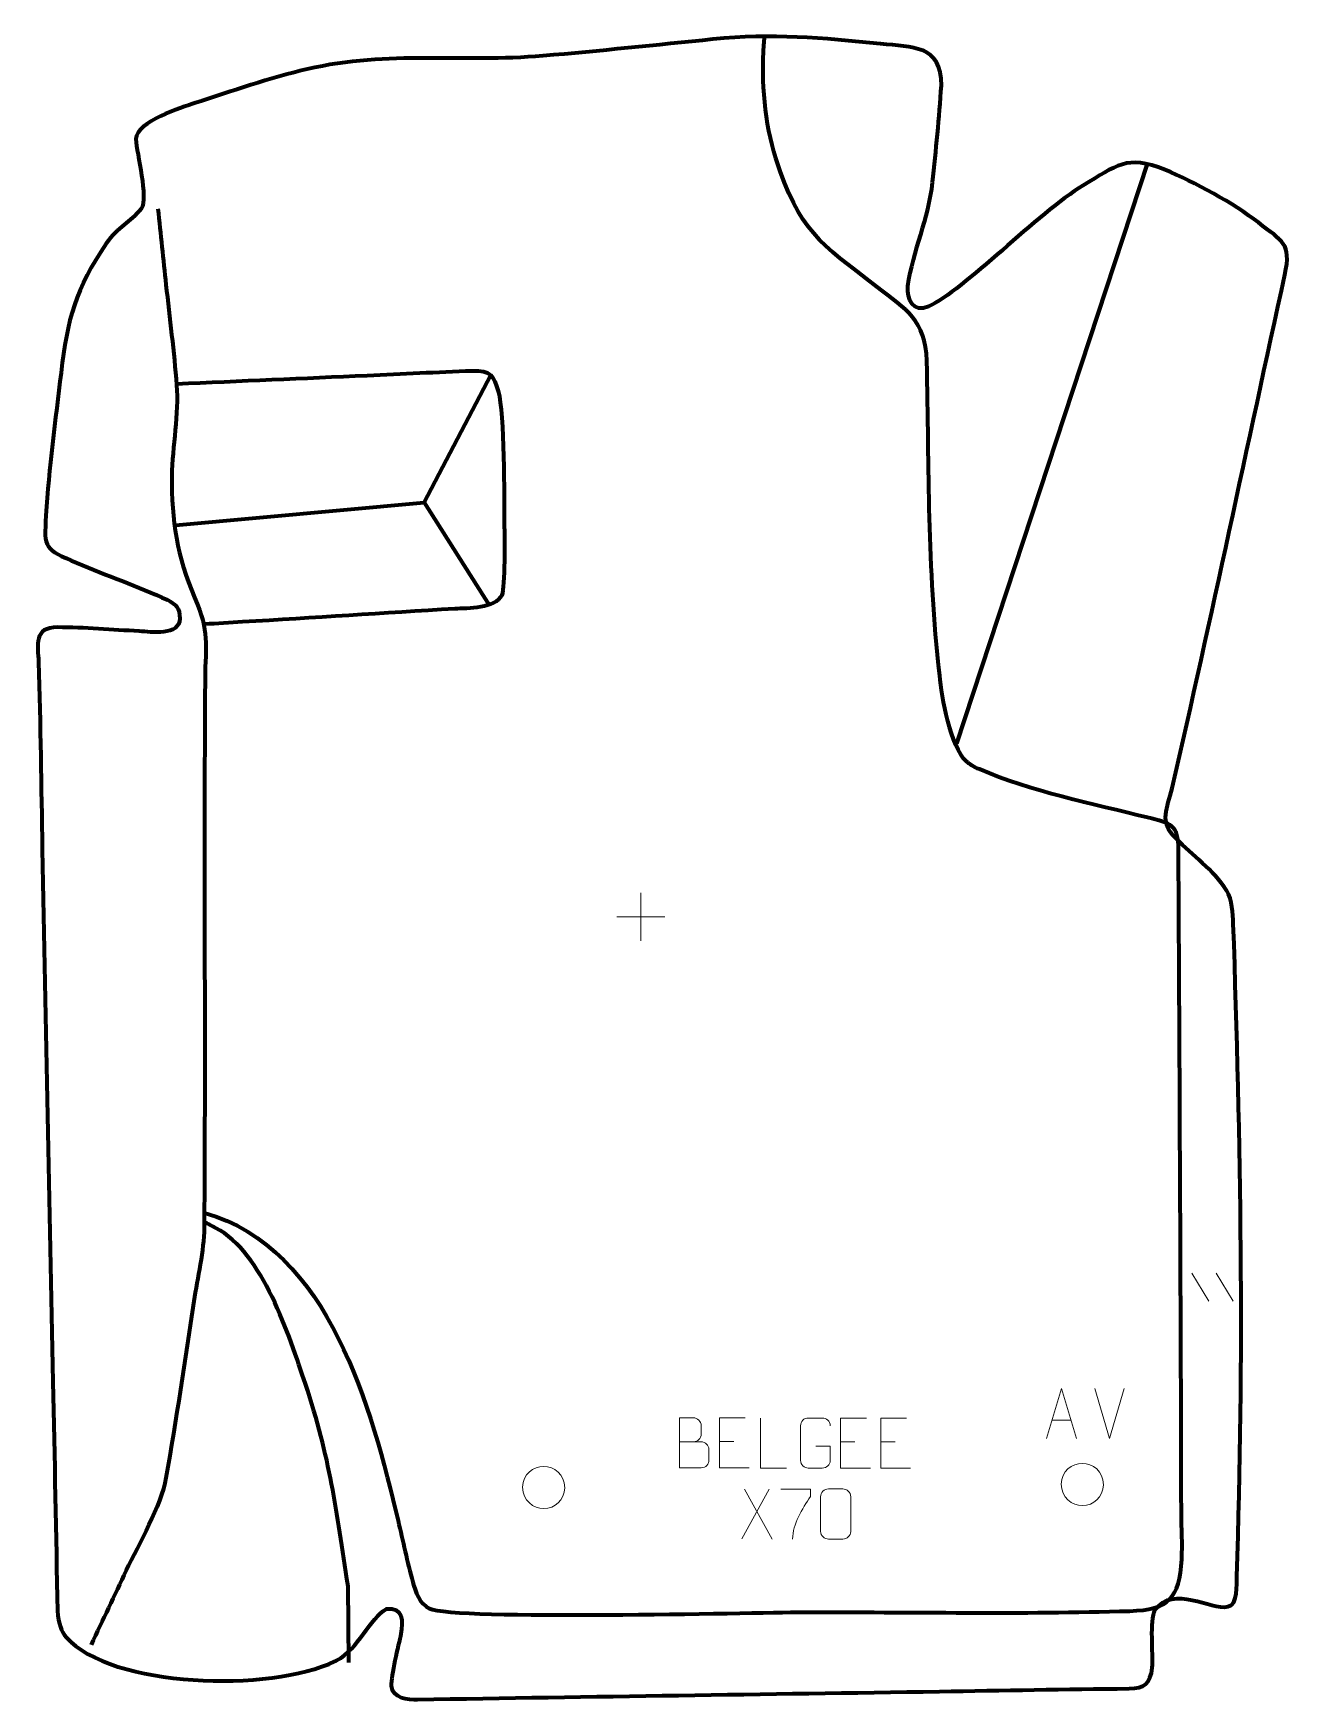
# Model space of a CAD drawing. Header units: millimetres. Extents: x -325 to 303, y -446 to 386.
import ezdxf

# ---------------------------------------------------------------- set-up
doc = ezdxf.new("R2010")
doc.units = ezdxf.units.MM
doc.header["$MEASUREMENT"] = 0
for name, color, linetype in [('layer 1', 7, 'Continuous'), ('layer 2', 7, 'Continuous'), ('layer 3', 7, 'Continuous')]:
    doc.layers.add(name, color=color, linetype=linetype)

msp = doc.modelspace()

# ---------------------------------------------------------------- linework, layer by layer
at = {"layer": 'layer 1', "color": 250, "lineweight": 9}
for points, knots in [([(-2.8529, -316.923), (0.7857, -316.9226), (4.3728, -316.9226), (8.0122, -316.923), (8.0122, -316.923), (9.9876, -316.9403), (11.9112, -318.6764), (11.9112, -320.726), (11.9112, -320.726), (11.9108, -321.8546), (11.9108, -324.904), (11.9112, -326.0329), (11.9112, -326.0329), (11.9288, -327.8908), (10.3867, -329.9047), (8.0652, -329.8878), (8.0652, -329.8878), (4.4254, -329.8874), (0.786, -329.8874), (-2.8529, -329.8878), (-2.8529, -329.8878), (-2.8529, -321.5695), (-2.8529, -313.2517), (-2.8529, -304.9342), (-2.8529, -304.9342), (-0.4792, -304.9342), (1.8949, -304.9342), (4.2691, -304.9342), (4.2691, -304.9342), (5.9499, -304.9166), (8.0467, -306.8271), (8.0644, -308.7895), (8.0644, -308.7895), (8.064, -310.8556), (8.064, -311.0016), (8.0644, -313.0681), (8.0644, -313.0681), (8.0817, -315.1342), (6.2272, -316.9403), (4.2172, -316.923)], [0, 0, 0, 0, 0.09090909, 0.09090909, 0.09090909, 0.09090909, 0.18181818, 0.18181818, 0.18181818, 0.18181818, 0.27272727, 0.27272727, 0.27272727, 0.27272727, 0.36363636, 0.36363636, 0.36363636, 0.36363636, 0.45454545, 0.45454545, 0.45454545, 0.45454545, 0.54545455, 0.54545455, 0.54545455, 0.54545455, 0.63636364, 0.63636364, 0.63636364, 0.63636364, 0.72727273, 0.72727273, 0.72727273, 0.72727273, 0.81818182, 0.81818182, 0.81818182, 0.81818182, 1, 1, 1, 1]), ([(29.9703, -304.9342), (29.9703, -304.9342), (17.0964, -304.9342), (17.0964, -304.9342), (17.0964, -304.9342), (17.0964, -304.9342), (17.0964, -329.8878), (17.0964, -329.8878), (17.0964, -329.8878), (17.0964, -329.8878), (31.9622, -329.8878), (31.9622, -329.8878)], [0, 0, 0, 0, 0.25, 0.25, 0.25, 0.25, 0.5, 0.5, 0.5, 0.5, 1, 1, 1, 1]), ([(50.6304, -330.0053), (50.6304, -330.0053), (37.6813, -330.0053), (37.6813, -330.0053), (37.6813, -330.0053), (37.6813, -330.0053), (37.6813, -305.0517), (37.6813, -305.0517)], [0, 0, 0, 0, 0.33333333, 0.33333333, 0.33333333, 0.33333333, 1, 1, 1, 1]), ([(65.2548, -319.0195), (65.2548, -319.0195), (72.4229, -319.0195), (72.4229, -319.0195), (72.4229, -319.0195), (72.4229, -319.0195), (72.4229, -326.1876), (72.4229, -326.1876), (72.4229, -326.1876), (72.2832, -328.511), (70.606, -329.9906), (68.4582, -330.0014), (68.4582, -330.0014), (66.1264, -330.001), (63.7944, -330.001), (61.4629, -330.0014), (61.4629, -330.0014), (59.538, -330.1068), (57.5658, -328.2223), (57.577, -326.205), (57.577, -326.205), (57.5774, -320.4349), (57.5774, -314.6652), (57.577, -308.8959), (57.577, -308.8959), (57.5812, -306.7578), (59.328, -305.0386), (61.4803, -305.052), (61.4803, -305.052), (63.806, -305.052), (66.1321, -305.052), (68.4582, -305.052), (68.4582, -305.052), (70.4049, -305.0166), (72.3963, -306.5081), (72.4229, -308.9458)], [0, 0, 0, 0, 0.1, 0.1, 0.1, 0.1, 0.2, 0.2, 0.2, 0.2, 0.3, 0.3, 0.3, 0.3, 0.4, 0.4, 0.4, 0.4, 0.5, 0.5, 0.5, 0.5, 0.6, 0.6, 0.6, 0.6, 0.7, 0.7, 0.7, 0.7, 0.8, 0.8, 0.8, 0.8, 1, 1, 1, 1]), ([(90.4409, -305.0517), (90.4409, -305.0517), (77.567, -305.0517), (77.567, -305.0517), (77.567, -305.0517), (77.567, -305.0517), (77.567, -330.0053), (77.567, -330.0053), (77.567, -330.0053), (77.567, -330.0053), (92.4328, -330.0053), (92.4328, -330.0053)], [0, 0, 0, 0, 0.25, 0.25, 0.25, 0.25, 0.5, 0.5, 0.5, 0.5, 1, 1, 1, 1]), ([(110.4409, -305.0517), (110.4409, -305.0517), (97.567, -305.0517), (97.567, -305.0517), (97.567, -305.0517), (97.567, -305.0517), (97.567, -330.0053), (97.567, -330.0053), (97.567, -330.0053), (97.567, -330.0053), (112.4328, -330.0053), (112.4328, -330.0053)], [0, 0, 0, 0, 0.25, 0.25, 0.25, 0.25, 0.5, 0.5, 0.5, 0.5, 1, 1, 1, 1]), ([(-81.0255, -339.6161), (-80.9548, -332.9757), (-75.6808, -329.1297), (-70.5255, -329.2267), (-70.5255, -329.2267), (-65.3702, -329.1297), (-60.0962, -333.1931), (-60.0255, -339.8335), (-60.0255, -339.8335), (-60.3957, -346.1628), (-64.8376, -350.1935), (-70.5255, -350.2229), (-70.5255, -350.2229), (-75.6808, -350.3199), (-80.9548, -346.2565), (-81.0255, -339.6161)], [0, 0, 0, 0, 0.2, 0.2, 0.2, 0.2, 0.4, 0.4, 0.4, 0.4, 0.6, 0.6, 0.6, 0.6, 1, 1, 1, 1]), ([(187.6585, -338.0951), (187.7292, -331.4547), (193.0032, -327.6087), (198.1585, -327.7057), (198.1585, -327.7057), (203.3138, -327.6087), (208.5878, -331.6721), (208.6585, -338.3125), (208.6585, -338.3125), (208.2883, -344.6418), (203.8464, -348.6725), (198.1585, -348.7019), (198.1585, -348.7019), (193.0032, -348.7989), (187.7292, -344.7355), (187.6585, -338.0951)], [0, 0, 0, 0, 0.2, 0.2, 0.2, 0.2, 0.4, 0.4, 0.4, 0.4, 0.6, 0.6, 0.6, 0.6, 1, 1, 1, 1]), ([(47.7123, -340.4826), (47.7123, -340.4826), (62.5284, -340.4826), (62.5284, -340.4826), (62.5284, -340.4826), (62.5281, -341.7322), (62.5281, -342.9818), (62.5284, -344.2316), (62.5284, -344.2316), (58.534, -350.2287), (53.6188, -358.0623), (53.6188, -365.4411)], [0, 0, 0, 0, 0.25, 0.25, 0.25, 0.25, 0.5, 0.5, 0.5, 0.5, 1, 1, 1, 1]), ([(71.5397, -340.4626), (73.9058, -340.4626), (76.2723, -340.4626), (78.6388, -340.4626), (78.6388, -340.4626), (80.6193, -340.427), (82.6453, -341.9213), (82.6724, -344.3634), (82.6724, -344.3634), (82.672, -350.1208), (82.672, -355.8786), (82.6724, -361.6368), (82.6724, -361.6368), (82.5303, -363.9644), (80.8239, -365.4467), (78.6388, -365.4575), (78.6388, -365.4575), (76.2664, -365.4571), (73.894, -365.4571), (71.522, -365.4575), (71.522, -365.4575), (69.5635, -365.5631), (67.5571, -363.6752), (67.5685, -361.6542), (67.5685, -361.6542), (67.5689, -355.8736), (67.5689, -350.0933), (67.5685, -344.3135), (67.5685, -344.3135), (67.5728, -342.1715), (69.3499, -340.449), (71.5397, -340.4626)], [0, 0, 0, 0, 0.11111111, 0.11111111, 0.11111111, 0.11111111, 0.22222222, 0.22222222, 0.22222222, 0.22222222, 0.33333333, 0.33333333, 0.33333333, 0.33333333, 0.44444444, 0.44444444, 0.44444444, 0.44444444, 0.55555556, 0.55555556, 0.55555556, 0.55555556, 0.66666667, 0.66666667, 0.66666667, 0.66666667, 0.77777778, 0.77777778, 0.77777778, 0.77777778, 1, 1, 1, 1])]:
    msp.add_open_spline(points, degree=3, knots=knots, dxfattribs=at)
for points in [[(17.0964, -316.8139), (17.0964, -316.8139), (24.2645, -316.8139), (24.2645, -316.8139)], [(77.567, -316.9314), (77.567, -316.9314), (84.7351, -316.9314), (84.7351, -316.9314)], [(97.567, -316.9314), (97.567, -316.9314), (104.7351, -316.9314), (104.7351, -316.9314)], [(41.9907, -340.514), (41.9907, -340.514), (28.2501, -365.4098), (28.2501, -365.4098)], [(29.7047, -340.514), (29.7047, -340.514), (43.4453, -365.4675), (43.4453, -365.4675)]]:
    msp.add_open_spline(points, degree=3, dxfattribs=at)
at = {"layer": 'layer 2', "color": 142, "lineweight": 158}
for points, knots in [([(-239.9116, -202.6691), (-177.1884, -220.2631), (-156.4792, -300.48), (-143.1863, -356.2475), (-143.1863, -356.2475), (-140.785, -366.3358), (-138.5288, -376.945), (-135.8837, -386.9125), (-135.8837, -386.9125), (-134.635, -391.618), (-132.278, -397.9462), (-127.5748, -400.1085), (-127.5748, -400.1085), (-114.7605, -405.9997), (33.9492, -402.028), (58.5859, -401.9513), (58.5859, -401.9513), (112.8358, -401.8245), (167.6813, -402.9734), (221.8518, -401.356), (221.8518, -401.356), (241.4247, -400.7716), (246.5455, -395.2096), (247.7263, -375.5361), (247.7263, -375.5361), (248.1818, -367.947), (247.6235, -360.1969), (247.5519, -352.5837), (247.5519, -352.5837), (247.3217, -242.2734), (246.7029, -131.9645), (246.1433, -21.6555), (246.1433, -21.6555), (246.0774, -8.6339), (242.4558, -8.411), (230.641, -5.3972), (230.641, -5.3972), (203.8035, 1.3301), (172.0387, 7.7649), (146.8425, 18.6778), (146.8425, 18.6778), (143.8385, 19.9789), (141.8699, 21.1728), (140.4285, 22.5138), (140.4285, 22.5138), (132.2751, 30.1003), (128.131, 54.6875), (126.9981, 65.4441), (126.9981, 65.4441), (120.7601, 121.4566), (121.8546, 166.8356), (120.6041, 222.5298), (120.6041, 222.5298), (119.7422, 243.2391), (110.7835, 247.7024), (95.6961, 259.4936), (95.6961, 259.4936), (67.2087, 281.3965), (56.8234, 287.4245), (45.3468, 323.5975), (45.3468, 323.5975), (39.7678, 341.182), (37.8897, 361.8472), (39.347, 380.1856), (39.347, 380.1856), (39.4534, 381.5246), (39.5635, 382.8634), (39.6716, 384.2023)], [0, 0, 0, 0, 0.05555556, 0.05555556, 0.05555556, 0.05555556, 0.11111111, 0.11111111, 0.11111111, 0.11111111, 0.16666667, 0.16666667, 0.16666667, 0.16666667, 0.22222222, 0.22222222, 0.22222222, 0.22222222, 0.27777778, 0.27777778, 0.27777778, 0.27777778, 0.33333333, 0.33333333, 0.33333333, 0.33333333, 0.38888889, 0.38888889, 0.38888889, 0.38888889, 0.44444444, 0.44444444, 0.44444444, 0.44444444, 0.5, 0.5, 0.5, 0.5, 0.55555556, 0.55555556, 0.55555556, 0.55555556, 0.61111111, 0.61111111, 0.61111111, 0.61111111, 0.66666667, 0.66666667, 0.66666667, 0.66666667, 0.72222222, 0.72222222, 0.72222222, 0.72222222, 0.77777778, 0.77777778, 0.77777778, 0.77777778, 0.83333333, 0.83333333, 0.83333333, 0.83333333, 0.88888889, 0.88888889, 0.88888889, 0.88888889, 1, 1, 1, 1]), ([(-262.9743, 298.4233), (-261.6341, 285.783), (-260.2939, 273.1427), (-258.9535, 260.5024), (-258.9535, 260.5024), (-257.1857, 243.942), (-254.9227, 226.9693), (-253.641, 210.4165), (-253.641, 210.4165), (-252.5633, 196.5005), (-255.7268, 179.5743), (-256.0524, 165.0294), (-256.0524, 165.0294), (-256.1419, 142.8897), (-253.4061, 124.9307), (-244.717, 104.4539), (-244.717, 104.4539), (-237.0652, 86.4219), (-239.3194, 82.0592), (-239.464, 63.1805), (-239.464, 63.1805), (-240.1207, -27.9259), (-239.2103, -119.0382), (-239.9125, -210.14), (-239.9125, -210.14), (-239.9997, -221.4507), (-243.3138, -235.2446), (-245.0747, -246.7372), (-245.0747, -246.7372), (-249.5841, -276.1671), (-253.7844, -305.6235), (-258.9541, -334.9498), (-258.9541, -334.9498), (-261.4231, -348.8866), (-272.4912, -367.9781), (-278.8038, -381.1527), (-278.8038, -381.1527), (-284.6505, -393.5262), (-290.4975, -405.8996), (-296.3445, -418.273)], [0, 0, 0, 0, 0.09090909, 0.09090909, 0.09090909, 0.09090909, 0.18181818, 0.18181818, 0.18181818, 0.18181818, 0.27272727, 0.27272727, 0.27272727, 0.27272727, 0.36363636, 0.36363636, 0.36363636, 0.36363636, 0.45454545, 0.45454545, 0.45454545, 0.45454545, 0.54545455, 0.54545455, 0.54545455, 0.54545455, 0.63636364, 0.63636364, 0.63636364, 0.63636364, 0.72727273, 0.72727273, 0.72727273, 0.72727273, 0.81818182, 0.81818182, 0.81818182, 0.81818182, 1, 1, 1, 1]), ([(-253.7127, 211.0739), (-221.9938, 212.4744), (-190.2748, 213.8749), (-158.5558, 215.2753), (-158.5558, 215.2753), (-141.1682, 216.039), (-123.5963, 216.9827), (-106.2272, 217.5857), (-106.2272, 217.5857), (-96.6997, 217.9165), (-95.7752, 215.3401), (-93.135, 206.9697), (-93.135, 206.9697), (-90.2163, 196.9263), (-90.2048, 153.1533), (-90.189, 140.9886), (-90.189, 140.9886), (-90.179, 135.0224), (-89.6625, 109.5332), (-91.4795, 105.6332), (-91.4795, 105.6332), (-94.6861, 98.7509), (-108.4299, 99.1023), (-114.909, 98.7638), (-114.909, 98.7638), (-150.178, 96.6469), (-185.4335, 94.3127), (-220.7037, 92.212), (-220.7037, 92.212), (-227.041, 91.835), (-233.3782, 91.4577), (-239.7153, 91.0787)], [0, 0, 0, 0, 0.11111111, 0.11111111, 0.11111111, 0.11111111, 0.22222222, 0.22222222, 0.22222222, 0.22222222, 0.33333333, 0.33333333, 0.33333333, 0.33333333, 0.44444444, 0.44444444, 0.44444444, 0.44444444, 0.55555556, 0.55555556, 0.55555556, 0.55555556, 0.66666667, 0.66666667, 0.66666667, 0.66666667, 0.77777778, 0.77777778, 0.77777778, 0.77777778, 1, 1, 1, 1]), ([(-254.0561, 140.563), (-254.0561, 140.563), (-130.1946, 151.8727), (-130.1946, 151.8727), (-130.1946, 151.8727), (-130.1946, 151.8727), (-96.7249, 215.7699), (-96.7249, 215.7699)], [0, 0, 0, 0, 0.33333333, 0.33333333, 0.33333333, 0.33333333, 1, 1, 1, 1]), ([(-167.7805, -427.0915), (-167.7805, -427.0915), (-168.0972, -388.9362), (-168.0972, -388.9362), (-168.0972, -388.9362), (-174.1543, -350.5191), (-176.9629, -325.0675), (-189.39, -288.0454), (-189.39, -288.0454), (-197.487, -263.9235), (-210.8258, -222.3286), (-234.0199, -210.2766), (-234.0199, -210.2766), (-235.9932, -209.2513), (-237.9579, -208.2155), (-239.9195, -207.168)], [0, 0, 0, 0, 0.2, 0.2, 0.2, 0.2, 0.4, 0.4, 0.4, 0.4, 0.6, 0.6, 0.6, 0.6, 1, 1, 1, 1])]:
    msp.add_open_spline(points, degree=3, knots=knots, dxfattribs=at)
for points in [[(135.4971, 31.6445), (135.4971, 31.6445), (230.8232, 321.4153), (230.8232, 321.4153)], [(-130.1946, 151.8727), (-130.1946, 151.8727), (-97.6552, 100.6344), (-97.6552, 100.6344)]]:
    msp.add_open_spline(points, degree=3, dxfattribs=at)
at = {"layer": 'layer 3', "color": 242, "lineweight": 158}
msp.add_open_spline([(-141.7216, -412.7188), (-140.6427, -406.8789), (-140.7002, -399.0092), (-148.9227, -400.2721), (-148.9227, -400.2721), (-157.3536, -404.9412), (-162.9272, -420.4347), (-173.7486, -425.9666), (-173.7486, -425.9666), (-173.7486, -425.9666), (-174.5857, -426.3872), (-174.5857, -426.3872), (-174.5857, -426.3872), (-206.9388, -442.0773), (-286.4209, -439.6424), (-308.6813, -414.4459), (-308.6813, -414.4459), (-311.1491, -411.6527), (-312.5744, -407.7838), (-313.0549, -401.3489), (-313.0549, -401.3489), (-313.8124, -363.2518), (-314.5627, -325.1546), (-315.3238, -287.0576), (-315.3238, -287.0576), (-317.0951, -198.4642), (-318.8665, -109.8708), (-320.633, -21.2773), (-320.633, -21.2773), (-321.2464, 9.8401), (-321.5051, 41.0102), (-322.5412, 72.1129), (-322.5412, 72.1129), (-322.8303, 80.7952), (-325.1144, 89.5698), (-312.9942, 89.5377), (-312.9942, 89.5377), (-299.6926, 89.5025), (-285.6129, 88.3128), (-272.2568, 87.5897), (-272.2568, 87.5897), (-266.3953, 87.2275), (-252.1513, 85.0037), (-252.0583, 94.0209), (-252.0583, 94.0209), (-252.0074, 98.9528), (-254.0194, 101.1868), (-258.2457, 103.2101), (-258.2457, 103.2101), (-273.0147, 110.2247), (-288.435, 115.2556), (-303.428, 121.6716), (-303.428, 121.6716), (-319.7203, 128.6436), (-319.8424, 128.6708), (-318.8276, 145.375), (-318.8276, 145.375), (-317.4048, 168.7967), (-314.116, 193.2288), (-311.2926, 216.6044), (-311.2926, 216.6044), (-308.2639, 243.2143), (-303.9218, 258.5602), (-288.8211, 281.0462), (-288.8211, 281.0462), (-282.8275, 289.6629), (-276.9655, 291.3169), (-271.2904, 298.4233), (-271.2904, 298.4233), (-267.6566, 303.829), (-273.5096, 325.8197), (-274.0513, 333.2356), (-274.0513, 333.2356), (-273.4631, 342.0296), (-251.5259, 348.8237), (-244.2759, 351.2211), (-244.2759, 351.2211), (-225.8424, 357.2138), (-207.445, 363.5773), (-188.5793, 368.0783), (-188.5793, 368.0783), (-147.4785, 377.48), (-111.1957, 371.2724), (-70.9631, 374.699), (-70.9631, 374.699), (-42.6539, 377.11), (-14.3599, 380.1392), (13.9091, 382.9998), (13.9091, 382.9998), (43.2924, 385.97), (68.4206, 383.7347), (97.5538, 380.7001), (97.5538, 380.7001), (113.4207, 379.0355), (127.9398, 380.3319), (127.853, 359.8613), (127.853, 359.8613), (126.8015, 343.9713), (125.1202, 327.4754), (123.4808, 311.611), (123.4808, 311.611), (121.5059, 293.1178), (113.7268, 277.8109), (111.0897, 259.7878), (111.0897, 259.7878), (110.5888, 253.2144), (113.9657, 246.3065), (121.3996, 249.6273), (121.3996, 249.6273), (139.0099, 257.4941), (175.949, 296.4136), (198.5569, 310.0301), (198.5569, 310.0301), (215.5204, 319.9633), (219.888, 325.5829), (239.437, 317.8994), (239.437, 317.8994), (254.0589, 311.9008), (273.5626, 301.0718), (286.1038, 291.4962), (286.1038, 291.4962), (297.9844, 281.9048), (302.5735, 281.6629), (299.1949, 265.4731), (299.1949, 265.4731), (280.538, 180.2227), (262.5427, 94.3185), (242.9647, 9.317), (242.9647, 9.317), (240.5685, -1.0867), (236.2189, -7.1358), (244.7578, -15.7394), (244.7578, -15.7394), (253.4575, -24.5051), (263.2733, -31.1496), (270.154, -41.8926), (270.154, -41.8926), (272.9449, -46.3824), (273.2938, -53.3112), (273.4743, -58.5087), (273.4743, -58.5087), (277.2198, -166.3364), (279.0623, -276.4032), (275.1763, -384.0684), (275.1763, -384.0684), (275.0304, -388.1385), (276.0276, -398.0074), (270.7825, -399.1785), (270.7825, -399.1785), (262.0247, -401.1339), (244.0078, -387.8313), (234.3415, -400.8366), (234.3415, -400.8366), (231.8213, -406.2282), (233.4712, -422.6088), (233.0688, -429.6791), (233.0688, -429.6791), (232.055, -437.5314), (229.0114, -440.0379), (221.4994, -440.0764), (221.4994, -440.0764), (190.0275, -440.2794), (158.3467, -441.0114), (126.863, -441.4944), (126.863, -441.4944), (40.0998, -442.8254), (-46.684, -444.0487), (-133.4433, -445.5221), (-133.4433, -445.5221), (-138.306, -445.6047), (-146.1899, -444.8245), (-146.5419, -438.749), (-146.5419, -438.749), (-146.8372, -433.6517), (-143.0108, -418.6251), (-141.7216, -412.7188)], degree=3, knots=[0, 0, 0, 0, 0.02222222, 0.02222222, 0.02222222, 0.02222222, 0.04444444, 0.04444444, 0.04444444, 0.04444444, 0.06666667, 0.06666667, 0.06666667, 0.06666667, 0.08888889, 0.08888889, 0.08888889, 0.08888889, 0.11111111, 0.11111111, 0.11111111, 0.11111111, 0.13333333, 0.13333333, 0.13333333, 0.13333333, 0.15555556, 0.15555556, 0.15555556, 0.15555556, 0.17777778, 0.17777778, 0.17777778, 0.17777778, 0.2, 0.2, 0.2, 0.2, 0.22222222, 0.22222222, 0.22222222, 0.22222222, 0.24444444, 0.24444444, 0.24444444, 0.24444444, 0.26666667, 0.26666667, 0.26666667, 0.26666667, 0.28888889, 0.28888889, 0.28888889, 0.28888889, 0.31111111, 0.31111111, 0.31111111, 0.31111111, 0.33333333, 0.33333333, 0.33333333, 0.33333333, 0.35555556, 0.35555556, 0.35555556, 0.35555556, 0.37777778, 0.37777778, 0.37777778, 0.37777778, 0.4, 0.4, 0.4, 0.4, 0.42222222, 0.42222222, 0.42222222, 0.42222222, 0.44444444, 0.44444444, 0.44444444, 0.44444444, 0.46666667, 0.46666667, 0.46666667, 0.46666667, 0.48888889, 0.48888889, 0.48888889, 0.48888889, 0.51111111, 0.51111111, 0.51111111, 0.51111111, 0.53333333, 0.53333333, 0.53333333, 0.53333333, 0.55555556, 0.55555556, 0.55555556, 0.55555556, 0.57777778, 0.57777778, 0.57777778, 0.57777778, 0.6, 0.6, 0.6, 0.6, 0.62222222, 0.62222222, 0.62222222, 0.62222222, 0.64444444, 0.64444444, 0.64444444, 0.64444444, 0.66666667, 0.66666667, 0.66666667, 0.66666667, 0.68888889, 0.68888889, 0.68888889, 0.68888889, 0.71111111, 0.71111111, 0.71111111, 0.71111111, 0.73333333, 0.73333333, 0.73333333, 0.73333333, 0.75555556, 0.75555556, 0.75555556, 0.75555556, 0.77777778, 0.77777778, 0.77777778, 0.77777778, 0.8, 0.8, 0.8, 0.8, 0.82222222, 0.82222222, 0.82222222, 0.82222222, 0.84444444, 0.84444444, 0.84444444, 0.84444444, 0.86666667, 0.86666667, 0.86666667, 0.86666667, 0.88888889, 0.88888889, 0.88888889, 0.88888889, 0.91111111, 0.91111111, 0.91111111, 0.91111111, 0.93333333, 0.93333333, 0.93333333, 0.93333333, 0.95555556, 0.95555556, 0.95555556, 0.95555556, 1, 1, 1, 1], dxfattribs=at)
at = {"layer": 'layer 3', "color": 250, "lineweight": 9}
for points in [[(-22.072, -43.0147), (-22.072, -43.0147), (-22.072, -66.9926), (-22.072, -66.9926)], [(-34.0609, -55.0037), (-34.0609, -55.0037), (-10.083, -55.0037), (-10.083, -55.0037)], [(252.7023, -232.7071), (252.7023, -232.7071), (261.1881, -246.8069), (261.1881, -246.8069)], [(264.8706, -232.7071), (264.8706, -232.7071), (273.3563, -246.8069), (273.3563, -246.8069)], [(211.7833, -315.3359), (211.7833, -315.3359), (204.4615, -290.3823), (204.4615, -290.3823)], [(219.1052, -290.3823), (219.1052, -290.3823), (211.7834, -315.3359), (211.7834, -315.3359)], [(183.0355, -306.0792), (183.0355, -306.0792), (192.5312, -306.0792), (192.5312, -306.0792)]]:
    msp.add_open_spline(points, degree=3, dxfattribs=at)
msp.add_open_spline([(180.3129, -315.3286), (180.3129, -315.3286), (187.6839, -290.3751), (187.6839, -290.3751), (187.6839, -290.3751), (187.6839, -290.3751), (195.2538, -315.3286), (195.2538, -315.3286)], degree=3, knots=[0, 0, 0, 0, 0.33333333, 0.33333333, 0.33333333, 0.33333333, 1, 1, 1, 1], dxfattribs=at)

doc.saveas('drawing.dxf')
